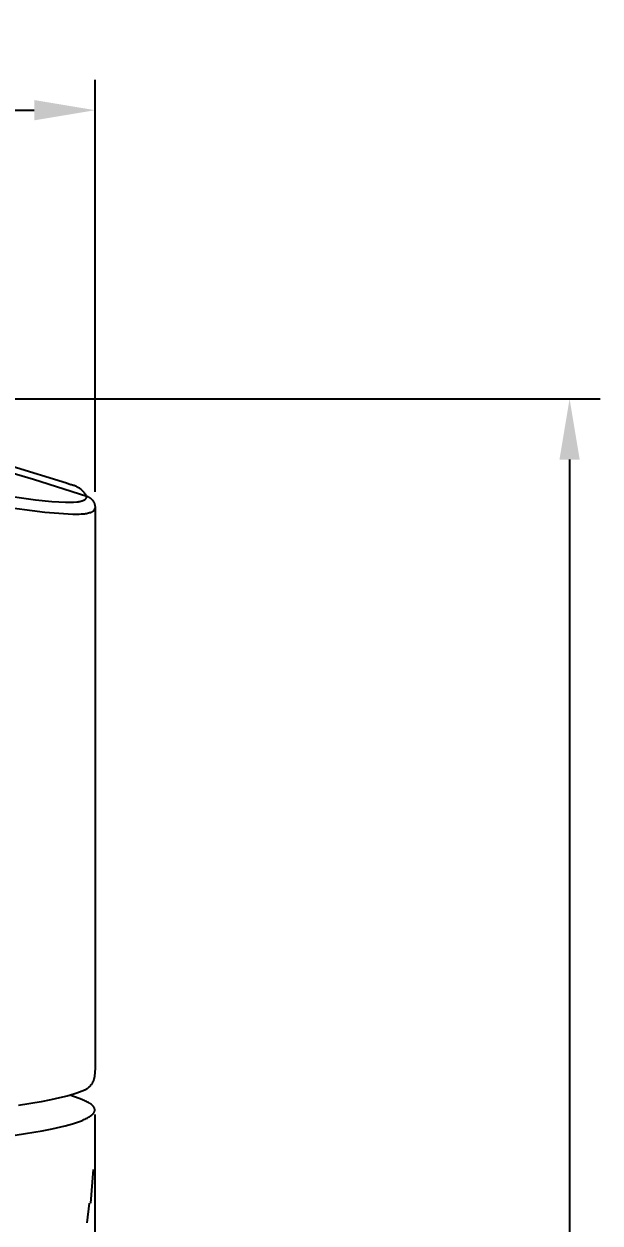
# Model space of a CAD drawing. Header units: millimetres. Extents: x 601 to 1195, y -13 to 407.
# Drawn here: x 1059.13 to 1082.79, y 207.94 to 257.21 of the extents above; entities that cross this region are included whole.
import ezdxf

# ---------------------------------------------------------------- set-up
doc = ezdxf.new("R2010")
doc.units = ezdxf.units.MM
doc.header["$LTSCALE"] = 0.1
for name, color, linetype in [('DIM', 3, 'Continuous'), ('MAKE2D ______', 7, 'Continuous'), ('MAKE2D ______ - TANGENT', 7, 'Continuous')]:
    doc.layers.add(name, color=color, linetype=linetype)
doc.styles.get("Standard").update_dxf_attribs({"font": 'arial.ttf'})
doc.dimstyles.new('ISO-25', dxfattribs={"dimtxt": 2.5, "dimasz": 2.5, "dimexe": 1.25, "dimexo": 0.625, "dimtad": 1, "dimdec": 1, "dimdsep": 46, "dimtxsty": 'Standard', "dimcen": 2.5, "dimadec": 0, "dimazin": 2, "dimtfac": 1, "dimtdec": 1, "dimtmove": 0, "dimatfit": 3, "dimfxl": 1, "dimarcsym": 0})

# ---------------------------------------------------------------- blocks, each defined once
blk = doc.blocks.new('*D8')
at = {"layer": 'Defpoints', "color": 0, "transparency": 16777216}
for p in [(1039.047, 241.808), (1062.376, 125.523), (1081.539, 125.523)]:
    blk.add_point(p, dxfattribs=at)
at = {"layer": 'DIM', "color": 0, "lineweight": -2, "transparency": 16777216}
for p, q in [((1039.672, 241.808), (1082.789, 241.808)), ((1081.539, 239.308), (1081.539, 128.023)), ((1063.001, 125.523), (1082.789, 125.523))]:
    blk.add_line(p, q, dxfattribs=at)
at = {"layer": 'DIM', "color": 0, "transparency": 16777216}
for points in [[(1081.123, 239.308), (1081.956, 239.308), (1081.539, 241.808)], [(1081.123, 128.023), (1081.956, 128.023), (1081.539, 125.523)]]:
    blk.add_solid(points, dxfattribs=at)
at = {"layer": 'DIM', "color": 0, "transparency": 16777216, "insert": (1079.637, 183.665), "char_height": 2.5, "attachment_point": 5, "rotation": 90}
blk.add_mtext('116.3', dxfattribs=at)
blk = doc.blocks.new('*D10')
at = {"layer": 'Defpoints', "color": 0, "transparency": 16777216}
for p in [(1062.05, 253.666), (1016.048, 237.36), (1062.05, 237.36)]:
    blk.add_point(p, dxfattribs=at)
at = {"layer": 'DIM', "color": 0, "lineweight": -2, "transparency": 16777216}
for p, q in [((1016.048, 237.985), (1016.048, 254.916)), ((1062.05, 237.985), (1062.05, 254.916)), ((1018.548, 253.666), (1059.55, 253.666))]:
    blk.add_line(p, q, dxfattribs=at)
at = {"layer": 'DIM', "color": 0, "transparency": 16777216}
for points in [[(1018.548, 254.082), (1018.548, 253.249), (1016.048, 253.666)], [(1059.55, 254.082), (1059.55, 253.249), (1062.05, 253.666)]]:
    blk.add_solid(points, dxfattribs=at)
at = {"layer": 'DIM', "color": 0, "transparency": 16777216, "insert": (1039.049, 255.567), "char_height": 2.5, "attachment_point": 5}
blk.add_mtext('{\\fISOCPEUR|b0|i0|c0|p34;%%C}46', dxfattribs=at)

msp = doc.modelspace()

# ---------------------------------------------------------------- linework, layer by layer
at = {"layer": 'DIM'}
msp.add_line((1062.047, 214.287), (1062.021, 213.971), dxfattribs=at)
at = {"layer": 'MAKE2D ______'}
for p, q in [((1060.868, 238.339), (1058.638, 239.028)), ((1061.049, 238.277), (1060.974, 238.304)), ((1062.047, 237.334), (1062.047, 214.287)), ((1061.394, 213.062), (1061.014, 213.193)), ((1061.507, 213.02), (1061.394, 213.062)), ((1061.559, 212.998), (1061.507, 213.02)), ((1061.609, 212.977), (1061.559, 212.998)), ((1061.656, 212.955), (1061.609, 212.977)), ((1061.7, 212.934), (1061.656, 212.955)), ((1061.741, 212.912), (1061.7, 212.934)), ((1061.78, 212.89), (1061.741, 212.912)), ((1061.816, 212.869), (1061.78, 212.89)), ((1061.833, 212.858), (1061.816, 212.869)), ((1061.849, 212.847), (1061.833, 212.858)), ((1061.864, 212.836), (1061.849, 212.847)), ((1061.879, 212.825), (1061.864, 212.836)), ((1061.893, 212.814), (1061.879, 212.825)), ((1061.833, 212.322), (1061.849, 212.333)), ((1061.849, 212.333), (1061.864, 212.344)), ((1061.864, 212.344), (1061.879, 212.355)), ((1061.879, 212.355), (1061.893, 212.366)), ((1061.907, 212.803), (1061.893, 212.814)), ((1061.893, 212.366), (1061.906, 212.377)), ((1061.906, 212.377), (1061.919, 212.387)), ((1061.92, 212.792), (1061.907, 212.803)), ((1061.919, 212.387), (1061.931, 212.398)), ((1061.932, 212.782), (1061.92, 212.792)), ((1061.931, 212.398), (1061.943, 212.409)), ((1061.943, 212.771), (1061.932, 212.782)), ((1061.954, 212.76), (1061.943, 212.771)), ((1061.943, 212.409), (1061.954, 212.42)), ((1061.964, 212.749), (1061.954, 212.76)), ((1061.954, 212.42), (1061.964, 212.431)), ((1061.974, 212.738), (1061.964, 212.749)), ((1061.964, 212.431), (1061.973, 212.442)), ((1061.973, 212.442), (1061.982, 212.453)), ((1061.983, 212.727), (1061.974, 212.738)), ((1061.982, 212.453), (1061.99, 212.464)), ((1061.991, 212.716), (1061.983, 212.727)), ((1061.99, 212.464), (1061.997, 212.475)), ((1061.998, 212.705), (1061.991, 212.716)), ((1061.997, 212.475), (1062.004, 212.486)), ((1062.005, 212.694), (1061.998, 212.705)), ((1062.004, 212.486), (1062.01, 212.497)), ((1062.011, 212.683), (1062.005, 212.694)), ((1062.01, 212.497), (1062.016, 212.508)), ((1062.016, 212.672), (1062.011, 212.683)), ((1062.021, 212.661), (1062.016, 212.672)), ((1062.016, 212.508), (1062.02, 212.519)), ((1062.02, 212.519), (1062.025, 212.53)), ((1062.025, 212.65), (1062.021, 212.661)), ((1062.028, 212.639), (1062.025, 212.65)), ((1062.025, 212.53), (1062.028, 212.541)), ((1062.031, 212.628), (1062.028, 212.639)), ((1062.028, 212.541), (1062.031, 212.552)), ((1062.033, 212.617), (1062.031, 212.628)), ((1062.031, 212.552), (1062.033, 212.563)), ((1062.034, 212.606), (1062.033, 212.617)), ((1062.033, 212.563), (1062.034, 212.574)), ((1062.035, 212.595), (1062.034, 212.606)), ((1062.034, 212.574), (1062.035, 212.584)), ((1062.035, 212.584), (1062.035, 212.595)), ((1062.047, 162.982), (1062.047, 212.409)), ((1060.281, 211.815), (1060.645, 211.897)), ((1060.645, 211.897), (1060.811, 211.938)), ((1060.811, 211.938), (1060.967, 211.98)), ((1060.967, 211.98), (1061.112, 212.022)), ((1061.112, 212.022), (1061.247, 212.064)), ((1061.247, 212.064), (1061.371, 212.107)), ((1061.371, 212.107), (1061.484, 212.149)), ((1061.484, 212.149), (1061.537, 212.171)), ((1061.537, 212.171), (1061.587, 212.192)), ((1061.587, 212.192), (1061.635, 212.214)), ((1061.635, 212.214), (1061.68, 212.235)), ((1061.68, 212.235), (1061.722, 212.257)), ((1061.722, 212.257), (1061.761, 212.279)), ((1061.761, 212.279), (1061.798, 212.3)), ((1061.798, 212.3), (1061.816, 212.311)), ((1061.816, 212.311), (1061.833, 212.322)), ((1058.418, 211.505), (1059.191, 211.618)), ((1059.191, 211.618), (1059.876, 211.735)), ((1059.876, 211.735), (1060.281, 211.815)), ((1061.965, 210.148), (1061.86, 208.762))]:
    msp.add_line(p, q, dxfattribs=at)
at = {"layer": 'MAKE2D ______ - TANGENT'}
for p, q in [((1057.294, 239.146), (1059.512, 238.512)), ((1059.512, 238.512), (1061.709, 237.806)), ((1060.974, 238.304), (1060.868, 238.339)), ((1061.083, 238.269), (1061.049, 238.277)), ((1061.117, 238.26), (1061.083, 238.269)), ((1061.15, 238.25), (1061.117, 238.26)), ((1061.183, 238.239), (1061.15, 238.25)), ((1061.216, 238.227), (1061.183, 238.239)), ((1061.248, 238.213), (1061.216, 238.227)), ((1061.279, 238.199), (1061.248, 238.213)), ((1061.31, 238.183), (1061.279, 238.199)), ((1061.341, 238.167), (1061.31, 238.183)), ((1061.371, 238.149), (1061.341, 238.167)), ((1061.4, 238.13), (1061.371, 238.149)), ((1061.429, 238.111), (1061.4, 238.13)), ((1061.456, 238.09), (1061.429, 238.111)), ((1061.484, 238.068), (1061.456, 238.09)), ((1061.51, 238.046), (1061.484, 238.068)), ((1061.536, 238.022), (1061.51, 238.046)), ((1061.56, 237.998), (1061.536, 238.022)), ((1061.584, 237.973), (1061.56, 237.998)), ((1061.607, 237.947), (1061.584, 237.973)), ((1061.63, 237.92), (1061.607, 237.947)), ((1057.812, 237.906), (1059.597, 237.66)), ((1059.597, 237.66), (1060.275, 237.59)), ((1060.275, 237.59), (1060.551, 237.569)), ((1060.551, 237.569), (1060.828, 237.557)), ((1060.828, 237.557), (1060.94, 237.555)), ((1060.94, 237.555), (1061.052, 237.557)), ((1061.052, 237.557), (1061.164, 237.561)), ((1061.164, 237.561), (1061.295, 237.571)), ((1061.295, 237.571), (1061.315, 237.573)), ((1061.315, 237.573), (1061.335, 237.576)), ((1061.335, 237.576), (1061.355, 237.578)), ((1061.355, 237.578), (1061.375, 237.582)), ((1061.375, 237.582), (1061.395, 237.585)), ((1061.395, 237.585), (1061.415, 237.589)), ((1061.415, 237.589), (1061.435, 237.594)), ((1061.435, 237.594), (1061.454, 237.599)), ((1061.454, 237.599), (1061.474, 237.604)), ((1061.474, 237.604), (1061.493, 237.61)), ((1061.493, 237.61), (1061.512, 237.616)), ((1061.512, 237.616), (1061.531, 237.622)), ((1061.531, 237.622), (1061.55, 237.629)), ((1061.55, 237.629), (1061.569, 237.637)), ((1061.569, 237.637), (1061.588, 237.644)), ((1061.588, 237.644), (1061.594, 237.647)), ((1061.594, 237.647), (1061.596, 237.648)), ((1061.596, 237.648), (1061.599, 237.649)), ((1061.599, 237.649), (1061.602, 237.65)), ((1061.602, 237.65), (1061.605, 237.652)), ((1061.605, 237.652), (1061.608, 237.653)), ((1061.608, 237.653), (1061.611, 237.655)), ((1061.611, 237.655), (1061.614, 237.656)), ((1061.614, 237.656), (1061.617, 237.658)), ((1061.617, 237.658), (1061.62, 237.659)), ((1061.62, 237.659), (1061.623, 237.661)), ((1061.623, 237.661), (1061.625, 237.663)), ((1061.625, 237.663), (1061.628, 237.665)), ((1061.628, 237.665), (1061.631, 237.667)), ((1061.651, 237.892), (1061.63, 237.92)), ((1061.631, 237.667), (1061.634, 237.669)), ((1061.634, 237.669), (1061.636, 237.671)), ((1061.636, 237.671), (1061.639, 237.673)), ((1061.639, 237.673), (1061.642, 237.675)), ((1061.642, 237.675), (1061.644, 237.677)), ((1061.644, 237.677), (1061.647, 237.679)), ((1061.647, 237.679), (1061.65, 237.681)), ((1061.65, 237.681), (1061.652, 237.684)), ((1061.671, 237.864), (1061.651, 237.892)), ((1061.652, 237.684), (1061.654, 237.686)), ((1061.654, 237.686), (1061.657, 237.689)), ((1061.657, 237.689), (1061.659, 237.691)), ((1061.659, 237.691), (1061.662, 237.694)), ((1061.662, 237.694), (1061.664, 237.696)), ((1061.664, 237.696), (1061.666, 237.699)), ((1061.666, 237.699), (1061.668, 237.701)), ((1061.668, 237.701), (1061.67, 237.704)), ((1061.67, 237.704), (1061.673, 237.707)), ((1061.69, 237.835), (1061.671, 237.864)), ((1061.673, 237.707), (1061.675, 237.71)), ((1061.675, 237.71), (1061.677, 237.712)), ((1061.677, 237.712), (1061.679, 237.715)), ((1061.679, 237.715), (1061.68, 237.718)), ((1061.68, 237.718), (1061.682, 237.721)), ((1061.682, 237.721), (1061.684, 237.724)), ((1061.684, 237.724), (1061.686, 237.727)), ((1061.686, 237.727), (1061.687, 237.73)), ((1061.687, 237.73), (1061.689, 237.733)), ((1061.689, 237.733), (1061.69, 237.736)), ((1061.709, 237.806), (1061.69, 237.835)), ((1061.69, 237.736), (1061.692, 237.739)), ((1061.692, 237.739), (1061.693, 237.742)), ((1061.693, 237.742), (1061.695, 237.745)), ((1061.695, 237.745), (1061.696, 237.748)), ((1061.696, 237.748), (1061.697, 237.752)), ((1061.697, 237.752), (1061.698, 237.755)), ((1061.698, 237.755), (1061.699, 237.758)), ((1061.699, 237.758), (1061.7, 237.761)), ((1061.7, 237.761), (1061.701, 237.764)), ((1061.701, 237.764), (1061.702, 237.767)), ((1061.702, 237.767), (1061.703, 237.771)), ((1061.703, 237.771), (1061.704, 237.774)), ((1061.704, 237.774), (1061.705, 237.777)), ((1061.705, 237.78), (1061.706, 237.784)), ((1061.705, 237.777), (1061.705, 237.78)), ((1061.706, 237.784), (1061.707, 237.787)), ((1061.707, 237.793), (1061.708, 237.796)), ((1061.707, 237.79), (1061.707, 237.793)), ((1061.707, 237.787), (1061.707, 237.79)), ((1061.708, 237.799), (1061.709, 237.806)), ((1061.708, 237.796), (1061.708, 237.799)), ((1061.709, 237.806), (1061.725, 237.8)), ((1061.725, 237.8), (1061.741, 237.794)), ((1061.741, 237.794), (1061.757, 237.787)), ((1061.757, 237.787), (1061.772, 237.779)), ((1061.772, 237.779), (1061.787, 237.771)), ((1061.787, 237.771), (1061.802, 237.763)), ((1061.802, 237.763), (1061.817, 237.754)), ((1061.817, 237.754), (1061.831, 237.744)), ((1061.831, 237.744), (1061.845, 237.734)), ((1061.845, 237.734), (1061.859, 237.724)), ((1061.859, 237.724), (1061.872, 237.713)), ((1061.872, 237.713), (1061.885, 237.702)), ((1061.885, 237.702), (1061.898, 237.69)), ((1061.898, 237.69), (1061.91, 237.677)), ((1061.91, 237.677), (1061.921, 237.665)), ((1061.921, 237.665), (1061.933, 237.652)), ((1061.933, 237.652), (1061.943, 237.638)), ((1061.943, 237.638), (1061.954, 237.624)), ((1061.954, 237.624), (1061.963, 237.61)), ((1061.963, 237.61), (1061.973, 237.596)), ((1061.973, 237.596), (1061.982, 237.581)), ((1061.982, 237.581), (1061.99, 237.566)), ((1061.99, 237.566), (1061.998, 237.551)), ((1061.998, 237.551), (1062.005, 237.535)), ((1062.005, 237.535), (1062.011, 237.519)), ((1062.011, 237.519), (1062.018, 237.503)), ((1062.018, 237.503), (1062.023, 237.487)), ((1062.023, 237.487), (1062.028, 237.47)), ((1062.028, 237.47), (1062.033, 237.454)), ((1062.033, 237.454), (1062.036, 237.437)), ((1058.092, 237.401), (1059.986, 237.154)), ((1059.986, 237.154), (1060.366, 237.117)), ((1060.366, 237.117), (1060.746, 237.09)), ((1060.746, 237.09), (1061.127, 237.073)), ((1061.127, 237.073), (1061.302, 237.07)), ((1061.302, 237.07), (1061.389, 237.071)), ((1061.389, 237.071), (1061.476, 237.075)), ((1061.476, 237.075), (1061.519, 237.078)), ((1061.519, 237.078), (1061.563, 237.083)), ((1061.563, 237.083), (1061.606, 237.088)), ((1061.606, 237.088), (1061.649, 237.094)), ((1061.649, 237.094), (1061.692, 237.101)), ((1061.692, 237.101), (1061.736, 237.11)), ((1061.736, 237.11), (1061.779, 237.12)), ((1061.779, 237.12), (1061.822, 237.131)), ((1061.822, 237.131), (1061.842, 237.137)), ((1061.842, 237.137), (1061.862, 237.143)), ((1061.862, 237.143), (1061.882, 237.15)), ((1061.882, 237.15), (1061.891, 237.154)), ((1061.891, 237.154), (1061.901, 237.157)), ((1061.901, 237.157), (1061.91, 237.161)), ((1061.91, 237.161), (1061.92, 237.166)), ((1061.92, 237.166), (1061.929, 237.17)), ((1061.929, 237.17), (1061.938, 237.175)), ((1061.938, 237.175), (1061.946, 237.18)), ((1061.946, 237.18), (1061.955, 237.185)), ((1061.955, 237.185), (1061.959, 237.187)), ((1061.959, 237.187), (1061.963, 237.19)), ((1061.963, 237.19), (1061.967, 237.193)), ((1061.967, 237.193), (1061.971, 237.196)), ((1061.971, 237.196), (1061.975, 237.199)), ((1061.975, 237.199), (1061.979, 237.202)), ((1061.979, 237.202), (1061.982, 237.205)), ((1061.982, 237.205), (1061.986, 237.208)), ((1061.986, 237.208), (1061.99, 237.211)), ((1061.99, 237.211), (1061.993, 237.215)), ((1061.993, 237.215), (1061.996, 237.218)), ((1061.996, 237.218), (1062, 237.221)), ((1062, 237.221), (1062.003, 237.225)), ((1062.003, 237.225), (1062.006, 237.229)), ((1062.006, 237.229), (1062.009, 237.232)), ((1062.009, 237.232), (1062.012, 237.236)), ((1062.012, 237.236), (1062.015, 237.24)), ((1062.015, 237.24), (1062.018, 237.244)), ((1062.018, 237.244), (1062.02, 237.248)), ((1062.02, 237.248), (1062.023, 237.253)), ((1062.023, 237.253), (1062.025, 237.257)), ((1062.025, 237.257), (1062.028, 237.261)), ((1062.028, 237.261), (1062.03, 237.266)), ((1062.03, 237.266), (1062.032, 237.27)), ((1062.032, 237.27), (1062.034, 237.275)), ((1062.034, 237.275), (1062.036, 237.28)), ((1062.036, 237.437), (1062.04, 237.42)), ((1062.036, 237.28), (1062.037, 237.285)), ((1062.037, 237.285), (1062.039, 237.29)), ((1062.039, 237.29), (1062.04, 237.295)), ((1062.04, 237.42), (1062.042, 237.403)), ((1062.04, 237.295), (1062.042, 237.3)), ((1062.042, 237.403), (1062.044, 237.386)), ((1062.042, 237.3), (1062.043, 237.306)), ((1062.043, 237.306), (1062.044, 237.311)), ((1062.044, 237.386), (1062.046, 237.369)), ((1062.044, 237.311), (1062.045, 237.317)), ((1062.045, 237.317), (1062.046, 237.323)), ((1062.046, 237.369), (1062.047, 237.352)), ((1062.046, 237.323), (1062.047, 237.328)), ((1062.047, 237.352), (1062.047, 237.334)), ((1062.047, 237.328), (1062.047, 237.334)), ((1061.986, 213.823), (1061.977, 213.799)), ((1061.994, 213.847), (1061.986, 213.823)), ((1062.001, 213.872), (1061.994, 213.847)), ((1062.007, 213.896), (1062.001, 213.872)), ((1062.012, 213.921), (1062.007, 213.896)), ((1062.017, 213.946), (1062.012, 213.921)), ((1062.021, 213.971), (1062.017, 213.946)), ((1061.412, 213.318), (1061.299, 213.279)), ((1061.515, 213.357), (1061.412, 213.318)), ((1061.563, 213.377), (1061.515, 213.357)), ((1061.608, 213.396), (1061.563, 213.377)), ((1061.631, 213.408), (1061.608, 213.396)), ((1061.653, 213.42), (1061.631, 213.408)), ((1061.675, 213.434), (1061.653, 213.42)), ((1061.696, 213.447), (1061.675, 213.434)), ((1061.717, 213.462), (1061.696, 213.447)), ((1061.737, 213.477), (1061.717, 213.462)), ((1061.757, 213.493), (1061.737, 213.477)), ((1061.776, 213.51), (1061.757, 213.493)), ((1061.795, 213.527), (1061.776, 213.51)), ((1061.813, 213.545), (1061.795, 213.527)), ((1061.83, 213.563), (1061.813, 213.545)), ((1061.847, 213.582), (1061.83, 213.563)), ((1061.863, 213.602), (1061.847, 213.582)), ((1061.879, 213.622), (1061.863, 213.602)), ((1061.894, 213.642), (1061.879, 213.622)), ((1061.908, 213.664), (1061.894, 213.642)), ((1061.921, 213.685), (1061.908, 213.664)), ((1061.934, 213.707), (1061.921, 213.685)), ((1061.946, 213.73), (1061.934, 213.707)), ((1061.957, 213.752), (1061.946, 213.73)), ((1061.967, 213.776), (1061.957, 213.752)), ((1061.977, 213.799), (1061.967, 213.776)), ((1059.827, 212.927), (1058.903, 212.775)), ((1060.226, 213.005), (1059.827, 212.927)), ((1060.584, 213.083), (1060.226, 213.005)), ((1060.9, 213.161), (1060.584, 213.083)), ((1061.043, 213.2), (1060.9, 213.161)), ((1061.176, 213.24), (1061.043, 213.2)), ((1061.299, 213.279), (1061.176, 213.24)), ((1061.728, 207.948), (1061.822, 208.766))]:
    msp.add_line(p, q, dxfattribs=at)

# ---------------------------------------------------------------- dimensions: what is measured, and where the dimension line sits
at = {"layer": 'DIM'}
dim = msp.add_linear_dim(base=(1062.05, 253.666), p1=(1016.048, 237.36), p2=(1062.05, 237.36), text='{\\fISOCPEUR|b0|i0|c0|p34;%%C}<>', dimstyle='ISO-25', dxfattribs=at)
dim.commit()
dim.dimension.update_dxf_attribs({"geometry": '*D10', "text_midpoint": (1039.049, 255.567)})
dim = msp.add_linear_dim(base=(1081.539, 125.523), p1=(1039.047, 241.808), p2=(1062.376, 125.523), angle=90, dimstyle='ISO-25', dxfattribs=at)
dim.commit()
dim.dimension.update_dxf_attribs({"geometry": '*D8', "text_midpoint": (1079.637, 183.665)})

doc.saveas('drawing.dxf')
